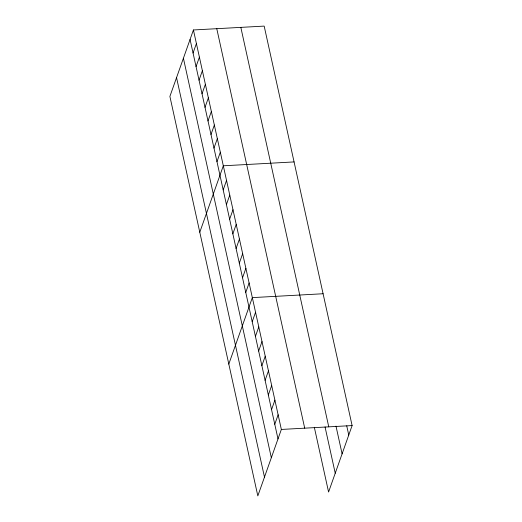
<?xml version="1.0" encoding="UTF-8"?>
<svg xmlns="http://www.w3.org/2000/svg" width="522" height="522" viewBox="0 0 522 522"><rect width="100%" height="100%" fill="white"/><g stroke="black" fill="none" stroke-linecap="round" stroke-linejoin="round"><path stroke-width="0.78" d="M193.421 29.969L169.891 96.426L257.822 495.9L281.351 429.443L193.421 29.969L264.178 26.1L352.109 425.574L328.579 492.031L314.322 427.277M193.055 53.029L196.409 43.554M196.044 66.614L199.404 57.133M199.032 80.192L202.392 70.718M202.021 93.777L205.381 84.296M205.015 107.356L208.369 97.882M208.004 120.941L211.358 111.46M210.992 134.526L214.346 125.045M213.981 148.104L217.341 138.624M216.969 161.69L220.33 152.209M199.782 232.244L223.318 165.794L294.075 161.924M223.188 189.917L226.541 180.436M226.411 204.565L229.765 195.084M229.634 219.214L232.988 209.733M232.858 233.863L236.212 224.382M236.081 248.505L239.441 239.03M239.304 263.153L242.665 253.672M242.528 277.802L245.888 268.321M245.758 292.45L249.111 282.97M228.806 364.075L252.335 297.618L323.092 293.749M252.204 321.748L255.558 312.267M255.428 336.39L258.781 326.916M258.651 351.038L262.005 341.558M261.874 365.687L265.235 356.206M265.098 380.336L268.458 370.855M268.321 394.984L271.681 385.504M271.544 409.626L274.905 400.152M274.774 424.275L278.128 414.801M281.351 429.443L352.109 425.574M346.719 425.802L348.755 435.054M335.985 426.102L342.099 453.859M240.831 27.379L328.762 426.852M325.056 426.976L335.235 473.232M216.774 28.69L304.704 428.171M190.067 39.45L277.998 438.924M183.405 58.249L271.336 457.729M176.547 77.621L264.478 477.095"/></g></svg>
